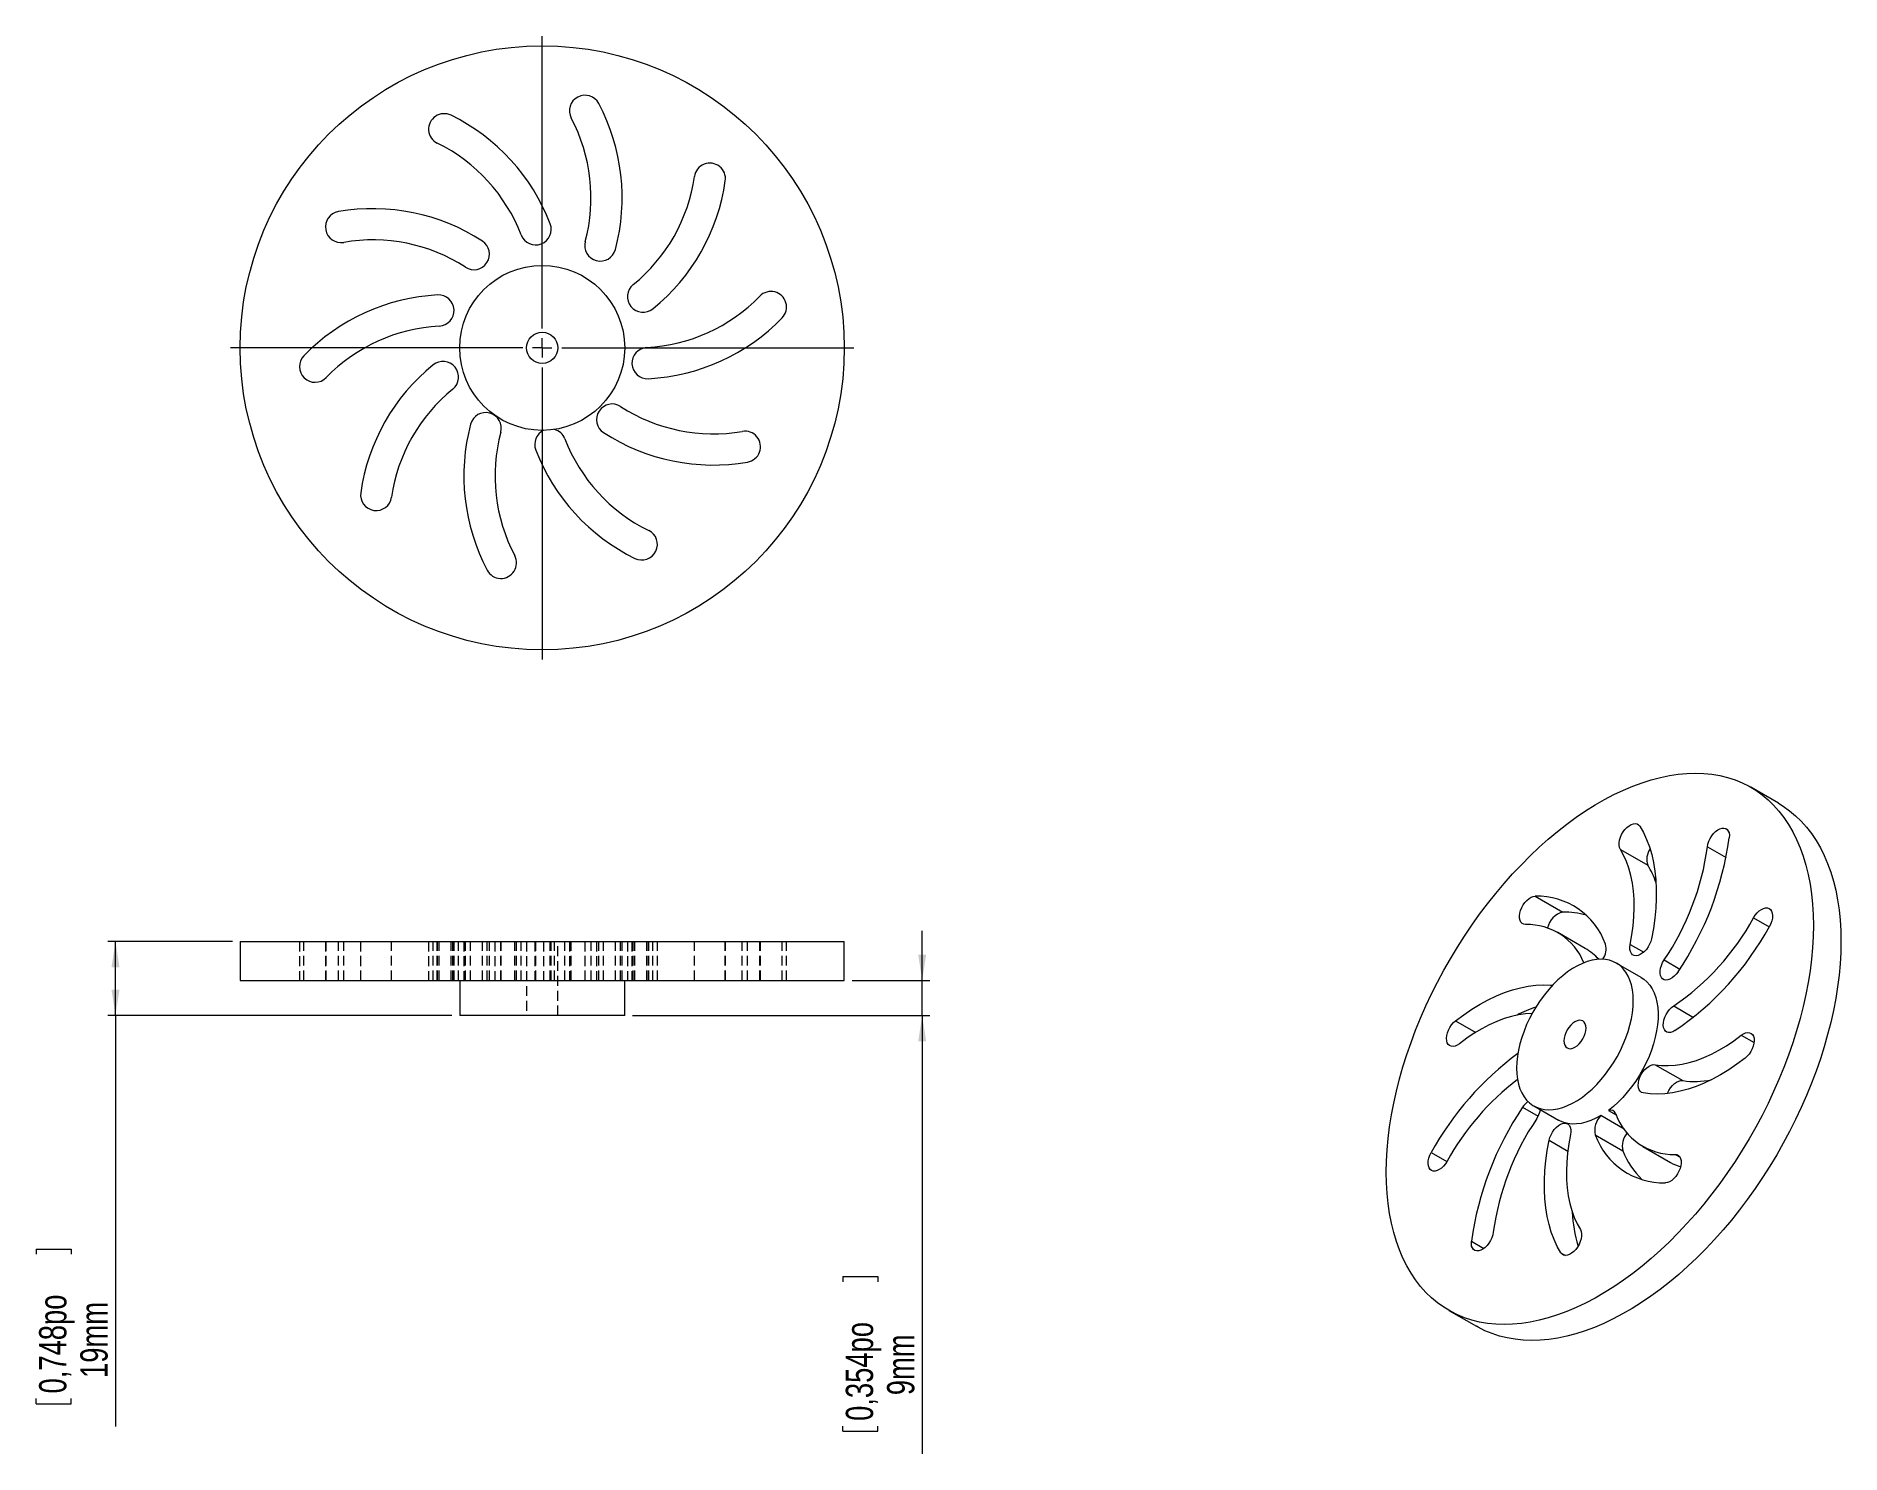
# Paper-space layout 'Feuille6' of a CAD drawing. Header units: millimetres. Extents: x 13 to 245, y 18 to 200.
import ezdxf

# ---------------------------------------------------------------- set-up
doc = ezdxf.new("R2010")
doc.units = ezdxf.units.MM
doc.linetypes.add('HIDDEN', pattern=[1.905, 1.27, -0.635])
doc.styles.add('SLDTEXTSTYLE0', font='TXT', dxfattribs={"width": 0.75})
doc.dimstyles.new('SLDDIMSTYLE1', dxfattribs={"dimtxt": 3.5, "dimasz": 3.302, "dimexe": 0, "dimexo": 0.0625, "dimgap": 0.875, "dimtad": 1, "dimtoh": 1, "dimlfac": 2, "dimrnd": 1e-09, "dimzin": 12, "dimdsep": 46, "dimtxsty": 'SLDTEXTSTYLE0', "dimsah": 1, "dimcen": 0.09, "dimadec": 0, "dimazin": 0, "dimtfac": 1, "dimtofl": 0, "dimtmove": 0, "dimatfit": 3, "dimfxl": 1, "dimfrac": 2, "dimtolj": 1, "dimtzin": 12, "dimarcsym": 0})
doc.dimstyles.new('SLDDIMSTYLE2', dxfattribs={"dimtxt": 3.5, "dimasz": 3.302, "dimexe": 0, "dimexo": 0.0625, "dimgap": 0.875, "dimtad": 1, "dimtoh": 1, "dimlfac": 2, "dimrnd": 1e-09, "dimzin": 12, "dimdsep": 46, "dimtxsty": 'SLDTEXTSTYLE0', "dimsah": 1, "dimcen": 0.09, "dimadec": 0, "dimazin": 0, "dimtfac": 1, "dimtofl": 0, "dimtmove": 0, "dimatfit": 3, "dimfxl": 1, "dimfrac": 2, "dimtolj": 1, "dimtzin": 12, "dimarcsym": 0})

# ---------------------------------------------------------------- blocks, each defined once
blk = doc.blocks.new('SW_CENTERMARKSYMBOL_1')
at = {"color": 0, "linetype": 'Continuous', "lineweight": 0}
for p, q in [((0, 2.5), (0, 40)), ((-2.5, 0), (-40, 0)), ((0, 0), (-1.25, 0)), ((0, 0), (0, 1.25)), ((0, 0), (0, -1.25)), ((0, 0), (1.25, 0)), ((2.5, 0), (40, 0)), ((0, -2.5), (0, -40))]:
    blk.add_line(p, q, dxfattribs=at)
blk = doc.blocks.new('*D135')
at = {"color": 7, "linetype": 'Continuous', "lineweight": 0}
for p, q in [((38.23, 83.39), (22.23, 83.39)), ((23.23, 73.89), (23.23, 83.39)), ((66.39, 73.89), (22.23, 73.89)), ((23.23, 73.89), (23.23, 21.17)), ((13.04, 43.92), (17.54, 43.92)), ((13.04, 43.92), (13.04, 43.26)), ((17.54, 43.92), (17.54, 43.26)), ((13.04, 24.08), (13.04, 24.74)), ((13.04, 24.08), (17.54, 24.08)), ((17.54, 24.08), (17.54, 24.74))]:
    blk.add_line(p, q, dxfattribs=at)
for points in [[(23.23, 83.39), (22.72, 80.09), (23.74, 80.09)], [(23.23, 73.89), (23.74, 77.19), (22.72, 77.19)]]:
    blk.add_solid(points, dxfattribs=at)
at = {"color": 7, "linetype": 'Continuous', "lineweight": 0, "char_height": 3.5, "attachment_point": 1, "rotation": 90, "style": 'SLDTEXTSTYLE0'}
for s, insert in [('0,748po', (13.43, 25.4)), ('19mm', (18.72, 27.39))]:
    blk.add_mtext(s, dxfattribs=dict(at, insert=insert))
blk = doc.blocks.new('*D136')
at = {"color": 7, "linetype": 'Continuous', "lineweight": 0}
for p, q in [((126.73, 78.39), (126.73, 84.74)), ((117.73, 78.39), (127.73, 78.39)), ((126.73, 73.89), (126.73, 78.39)), ((89.56, 73.89), (127.73, 73.89)), ((126.73, 73.89), (126.73, 17.65)), ((116.54, 40.39), (121.04, 40.39)), ((116.54, 40.39), (116.54, 39.73)), ((121.04, 40.39), (121.04, 39.73)), ((116.54, 20.56), (116.54, 21.22)), ((121.04, 20.56), (121.04, 21.22)), ((116.54, 20.56), (121.04, 20.56))]:
    blk.add_line(p, q, dxfattribs=at)
for points in [[(126.73, 78.39), (127.24, 81.69), (126.22, 81.69)], [(126.73, 73.89), (126.22, 70.59), (127.24, 70.59)]]:
    blk.add_solid(points, dxfattribs=at)
at = {"color": 7, "linetype": 'Continuous', "lineweight": 0, "char_height": 3.5, "attachment_point": 1, "rotation": 90, "style": 'SLDTEXTSTYLE0'}
for s, insert in [('0,354po', (116.93, 21.88)), ('9mm', (122.22, 25.18))]:
    blk.add_mtext(s, dxfattribs=dict(at, insert=insert))

psp = doc.layouts.new('Feuille6')

# ---------------------------------------------------------------- linework, layer by layer
at = {"color": 7, "linetype": 'Continuous', "lineweight": 15}
for p, q in [((236.5737, 101.1408), (233.0382, 103.1818)), ((216.3038, 95.2135), (219.8394, 93.1725)), ((205.3953, 89.2142), (208.9308, 87.1732)), ((39.2281, 83.3928), (39.2281, 78.3928)), ((39.2281, 83.3928), (116.7281, 83.3928)), ((116.7281, 78.3928), (116.7281, 83.3928)), ((211.8007, 82.5002), (208.2652, 84.5412)), ((218.9562, 78.7886), (215.7743, 80.6255)), ((39.2281, 78.3928), (116.7281, 78.3928)), ((67.3942, 78.3928), (67.3942, 73.8928)), ((88.562, 73.8928), (88.562, 78.3928)), ((88.562, 73.8928), (67.3942, 73.8928)), ((220.778, 67.5843), (224.3135, 65.5433)), ((205.1913, 62.2932), (208.3732, 60.4563)), ((216.7852, 59.3278), (213.7926, 61.0554)), ((214.7845, 61.7239), (215.7712, 61.1543)), ((213.0793, 58.5817), (216.6148, 56.5407)), ((219.2096, 57.093), (222.7452, 55.052)), ((194.2913, 36.063), (197.8268, 34.022))]:
    psp.add_line(p, q, dxfattribs=at)
at = {"color": 8, "linetype": 'Continuous', "lineweight": 15}
for p, q in [((227.4775, 95.5456), (229.8771, 94.1604)), ((233.403, 86.4323), (235.4033, 85.2775)), ((217.5717, 83.0179), (219.3031, 82.0183)), ((221.923, 81.0199), (223.9323, 79.8599)), ((223.1477, 75.1248), (225.6867, 73.6591)), ((195.1729, 73.2175), (197.7415, 71.7346)), ((231.8168, 71.3545), (233.4527, 70.4102)), ((203.7699, 62.1223), (205.7593, 60.9738)), ((192.0415, 56.3039), (194.0414, 55.1493)), ((207.1704, 57.8815), (209.5568, 56.5039)), ((223.325, 56.0715), (223.9719, 55.698)), ((197.1972, 44.9338), (198.7973, 44.0101)), ((208.6707, 43.4503), (209.2598, 43.1102))]:
    psp.add_line(p, q, dxfattribs=at)
at = {"color": 7, "linetype": 'HIDDEN', "lineweight": 0}
for p, q in [((46.8339, 83.3928), (46.8339, 78.3928)), ((47.3982, 78.3928), (47.3982, 83.3928)), ((50.1697, 83.3928), (50.1697, 78.3928)), ((50.2695, 78.3928), (50.2695, 83.3928)), ((51.8267, 78.3928), (51.8267, 83.3928)), ((52.5127, 78.3928), (52.5127, 83.3928)), ((54.6694, 83.3928), (54.6694, 78.3928)), ((54.6895, 78.3928), (54.6895, 83.3928)), ((58.6494, 78.3928), (58.6494, 83.3928)), ((63.4027, 83.3928), (63.4027, 78.3928)), ((63.9847, 78.3928), (63.9847, 83.3928)), ((64.522, 78.3928), (64.522, 83.3928)), ((64.56, 78.3928), (64.56, 83.3928)), ((64.7727, 78.3928), (64.7727, 83.3928)), ((66.2833, 78.3928), (66.2833, 83.3928)), ((66.5046, 78.3928), (66.5046, 83.3928)), ((66.6663, 78.3928), (66.6663, 83.3928)), ((67.2447, 78.3928), (67.2447, 83.3928)), ((67.9195, 83.3928), (67.9195, 78.3928)), ((68.124, 78.3928), (68.124, 83.3928)), ((68.7938, 78.3928), (68.7938, 83.3928)), ((70.2997, 78.3928), (70.2997, 83.3928)), ((70.9155, 78.3928), (70.9155, 83.3928)), ((71.2118, 78.3928), (71.2118, 83.3928)), ((71.9195, 83.3928), (71.9195, 78.3928)), ((72.6583, 78.3928), (72.6583, 83.3928)), ((72.726, 78.3928), (72.726, 83.3928)), ((74.4514, 78.3928), (74.4514, 83.3928)), ((74.6834, 78.3928), (74.6834, 83.3928)), ((75.2785, 78.3928), (75.2785, 83.3928)), ((75.9781, 83.3928), (75.9781, 73.8928)), ((77.0167, 83.3928), (77.0167, 78.3928)), ((77.1501, 78.3928), (77.1501, 83.3928)), ((78.159, 83.3928), (78.159, 78.3928)), ((79.0116, 78.3928), (79.0116, 83.3928)), ((79.145, 78.3928), (79.145, 83.3928)), ((79.5616, 78.3928), (79.5616, 83.3928)), ((79.9781, 73.8928), (79.9781, 83.3928)), ((80.8832, 78.3928), (80.8832, 83.3928)), ((81.4783, 83.3928), (81.4783, 78.3928)), ((81.7103, 78.3928), (81.7103, 83.3928)), ((83.4357, 83.3928), (83.4357, 78.3928)), ((83.5034, 78.3928), (83.5034, 83.3928)), ((84.2422, 78.3928), (84.2422, 83.3928)), ((84.9499, 83.3928), (84.9499, 78.3928)), ((85.2462, 78.3928), (85.2462, 83.3928)), ((85.862, 78.3928), (85.862, 83.3928)), ((87.3679, 78.3928), (87.3679, 83.3928)), ((88.0377, 78.3928), (88.0377, 83.3928)), ((88.2422, 78.3928), (88.2422, 83.3928)), ((88.917, 83.3928), (88.917, 78.3928)), ((89.4954, 83.3928), (89.4954, 78.3928)), ((89.6571, 78.3928), (89.6571, 83.3928)), ((89.8784, 78.3928), (89.8784, 83.3928)), ((91.389, 78.3928), (91.389, 83.3928)), ((91.6017, 78.3928), (91.6017, 83.3928)), ((91.6397, 78.3928), (91.6397, 83.3928)), ((92.177, 78.3928), (92.177, 83.3928)), ((92.759, 78.3928), (92.759, 83.3928)), ((97.5123, 78.3928), (97.5123, 83.3928)), ((101.4722, 78.3928), (101.4722, 83.3928)), ((101.4923, 78.3928), (101.4923, 83.3928)), ((103.649, 78.3928), (103.649, 83.3928)), ((104.335, 78.3928), (104.335, 83.3928)), ((105.8922, 78.3928), (105.8922, 83.3928)), ((105.992, 78.3928), (105.992, 83.3928)), ((108.7635, 78.3928), (108.7635, 83.3928)), ((109.3278, 78.3928), (109.3278, 83.3928))]:
    psp.add_line(p, q, dxfattribs=at)
at = {"color": 7, "linetype": 'Continuous', "lineweight": 15, "flags": 128}
for points in [[(186.2643, 53.8045), (186.2912, 55.2196), (186.3716, 56.6628), (186.5054, 58.1315), (186.6924, 59.6226), (186.9322, 61.1333), (187.2243, 62.6606), (187.5682, 64.2016), (187.9632, 65.7531), (188.4085, 67.3123), (188.9032, 68.8759), (189.4464, 70.441), (190.037, 72.0045), (190.6738, 73.5634), (191.3557, 75.1145), (192.0812, 76.6549), (192.849, 78.1815), (193.6575, 79.6914), (194.5052, 81.1815), (195.3904, 82.6491), (196.3114, 84.0911), (197.2664, 85.5048), (198.2534, 86.8874), (199.2706, 88.2362), (200.316, 89.5486), (201.3875, 90.822), (202.4831, 92.0538), (203.6005, 93.2418), (204.7377, 94.3835), (205.8923, 95.4768), (207.0621, 96.5194), (208.2449, 97.5094), (209.4383, 98.4448), (210.6399, 99.3238), (211.8475, 100.1446), (213.0586, 100.9057), (214.2709, 101.6056), (215.482, 102.2428), (216.6896, 102.8162), (217.8912, 103.3246), (219.0846, 103.767), (220.2673, 104.1426), (221.4372, 104.4506), (222.5918, 104.6905), (223.7289, 104.8617), (224.8464, 104.9639), (225.9419, 104.9969), (227.0135, 104.9607), (228.0589, 104.8553), (229.0761, 104.6809), (230.0631, 104.438), (231.0181, 104.1268), (231.939, 103.7481), (232.8242, 103.3026), (233.6719, 102.7912), (234.4805, 102.2148), (235.2482, 101.5747), (235.9738, 100.872), (236.6556, 100.1081), (237.2925, 99.2846), (237.8831, 98.4029), (238.4263, 97.465), (238.921, 96.4725), (239.3663, 95.4275), (239.7613, 94.332), (240.1051, 93.1881), (240.3973, 91.998), (240.6371, 90.7642), (240.8241, 89.489), (240.9579, 88.1749), (241.0383, 86.8244), (241.0651, 85.4403), (241.0383, 84.0253), (240.9579, 82.582), (240.8241, 81.1134), (240.6371, 79.6222), (240.3973, 78.1115), (240.1051, 76.5842), (239.7613, 75.0433), (239.3663, 73.4917), (238.921, 71.9326), (238.4263, 70.3689), (237.8831, 68.8038), (237.2925, 67.2403), (236.6556, 65.6815), (235.9738, 64.1303), (235.2482, 62.5899), (234.4805, 61.0633), (233.6719, 59.5535), (232.8242, 58.0633), (231.939, 56.5958), (231.0181, 55.1538), (230.0631, 53.7401), (229.0761, 52.3574), (228.0589, 51.0086), (227.0135, 49.6963), (225.9419, 48.4229), (224.8464, 47.191), (223.7289, 46.0031), (222.5918, 44.8613), (221.4372, 43.7681), (220.2673, 42.7254), (219.0846, 41.7354), (217.8912, 40.8), (216.6896, 39.9211), (215.482, 39.1002), (214.2709, 38.3391), (213.0586, 37.6393), (211.8475, 37.002), (210.6399, 36.4287), (209.4383, 35.9203), (208.2449, 35.4778), (207.0621, 35.1022), (205.8923, 34.7942), (204.7377, 34.5544), (203.6005, 34.3832), (202.4831, 34.281), (201.3875, 34.2479), (200.316, 34.2841), (199.2706, 34.3895), (198.2534, 34.5639), (197.2664, 34.8069), (196.3114, 35.118), (195.3904, 35.4967), (194.5052, 35.9422), (193.6575, 36.4537), (192.849, 37.03), (192.0812, 37.6702), (191.3557, 38.3729), (190.6738, 39.1367), (190.037, 39.9603), (189.4464, 40.8419), (188.9032, 41.7799), (188.4085, 42.7723), (187.9632, 43.8173), (187.5682, 44.9129), (187.2243, 46.0568), (186.9322, 47.2468), (186.6924, 48.4806), (186.5054, 49.7559), (186.3716, 51.07), (186.2912, 52.4204), (186.2643, 53.8045)], [(236.5737, 101.1408), (237.2075, 100.7502), (238.016, 100.1738), (238.7838, 99.5337), (239.5093, 98.831), (240.1912, 98.0671), (240.828, 97.2435), (241.4186, 96.3619), (241.9618, 95.424), (242.4565, 94.4315), (242.9018, 93.3865), (243.2968, 92.291), (243.6407, 91.1471), (243.9328, 89.957), (244.1726, 88.7232), (244.3596, 87.448), (244.4934, 86.1338), (244.5738, 84.7834), (244.6007, 83.3993), (244.5738, 81.9842), (244.4934, 80.541), (244.3596, 79.0724), (244.1726, 77.5812), (243.9328, 76.0705), (243.6407, 74.5432), (243.2968, 73.0023), (242.9018, 71.4507), (242.4565, 69.8916), (241.9618, 68.3279), (241.4186, 66.7628), (240.828, 65.1993), (240.1912, 63.6404), (239.5093, 62.0893), (238.7838, 60.5489), (238.016, 59.0223), (237.2075, 57.5124), (236.3598, 56.0223), (235.4746, 54.5548), (234.5536, 53.1127), (233.5986, 51.699), (232.6116, 50.3164), (231.5944, 48.9676), (230.549, 47.6552), (229.4775, 46.3819), (228.3819, 45.15), (227.2645, 43.962), (226.1273, 42.8203), (224.9727, 41.7271), (223.8029, 40.6844), (222.6201, 39.6944), (221.4268, 38.759), (220.2251, 37.88), (219.0175, 37.0592), (217.8064, 36.2981), (216.5941, 35.5983), (215.383, 34.961), (214.1754, 34.3876), (212.9738, 33.8792), (211.7804, 33.4368), (210.5977, 33.0612), (209.4278, 32.7532), (208.2732, 32.5133), (207.1361, 32.3421), (206.0186, 32.2399), (204.9231, 32.2069), (203.8515, 32.2431), (202.8062, 32.3485), (201.7889, 32.5229), (200.8019, 32.7659), (199.847, 33.077), (198.926, 33.4557), (198.0408, 33.9012), (197.8268, 34.022)], [(216.3038, 95.2135), (216.1989, 95.4492), (216.146, 95.7329), (216.1472, 96.0538), (216.2024, 96.3994), (216.3096, 96.7565), (216.4647, 97.1114), (216.6616, 97.4504), (216.8927, 97.7606), (217.1493, 98.0299), (217.4215, 98.2481), (217.6987, 98.4068), (217.9704, 98.4998), (218.226, 98.5236), (218.4559, 98.4772), (218.6511, 98.3625), (218.8041, 98.1839)], [(218.8041, 98.1839), (219.268, 97.3644), (219.677, 96.4842), (220.0297, 95.5463), (220.3251, 94.5537), (220.5621, 93.5097), (220.74, 92.4179), (220.8581, 91.2816), (220.9161, 90.1049), (220.9138, 88.8914), (220.8511, 87.6453), (220.7284, 86.3707), (220.5459, 85.0717), (220.3044, 83.7527)], [(227.4775, 95.5456), (227.5434, 95.8946), (227.6606, 96.2524), (227.8245, 96.6052), (228.0289, 96.9395), (228.2659, 97.2424), (228.5264, 97.5023), (228.8005, 97.7092), (229.0774, 97.8551), (229.3467, 97.9345), (229.598, 97.9442), (229.8216, 97.884), (230.0088, 97.7561), (230.1527, 97.5654), (230.2475, 97.3193), (230.2897, 97.0272), (230.2776, 96.7004)], [(217.5717, 83.0179), (217.7906, 84.2247), (217.9508, 85.4114), (218.0518, 86.5731), (218.093, 87.7056), (218.0744, 88.8043), (217.9961, 89.8651), (217.8583, 90.8837), (217.6615, 91.8563), (217.4066, 92.779), (217.0945, 93.6483), (216.7264, 94.4609), (216.3038, 95.2135)], [(204.1498, 85.5628), (203.9141, 85.5951), (203.7113, 85.6964), (203.5494, 85.8627), (203.4344, 86.0877), (203.3708, 86.3626), (203.3612, 86.677), (203.4057, 87.0187), (203.5028, 87.3746), (203.6487, 87.7311), (203.8378, 88.0743), (204.0628, 88.3913), (204.3151, 88.6697), (204.5849, 88.8988), (204.862, 89.0699), (205.1356, 89.1764), (205.3953, 89.2142)], [(233.403, 86.4323), (233.6146, 86.7613), (233.857, 87.0565), (234.1211, 87.3065), (234.3965, 87.5018), (234.6728, 87.6348), (234.9393, 87.7004), (235.1858, 87.6961), (235.4027, 87.622), (235.5819, 87.4811), (235.7163, 87.2787), (235.8008, 87.0226), (235.8322, 86.7226), (235.8092, 86.3903), (235.7328, 86.0384), (235.6059, 85.6806), (235.4333, 85.3304)], [(220.3044, 83.7527), (220.2069, 83.3967), (220.0607, 83.0403), (219.8714, 82.6972), (219.6462, 82.3805), (219.3937, 82.1024), (219.1238, 81.8736), (218.8467, 81.7029), (218.5731, 81.5969), (218.3136, 81.5595), (218.0781, 81.5924), (217.8755, 81.6941), (217.7139, 81.8609), (217.5992, 82.0862), (217.5361, 82.3614), (217.5268, 82.676), (217.5717, 83.0179)], [(217.9667, 75.7797), (217.9397, 76.4971), (217.859, 77.1781), (217.7252, 77.8179), (217.5392, 78.412), (217.3023, 78.9559), (217.0163, 79.4458), (216.6833, 79.8782), (216.3055, 80.2499), (215.8858, 80.5583), (215.4272, 80.8011), (214.9329, 80.9767), (214.4066, 81.0836), (213.852, 81.1212), (213.2732, 81.0892), (212.6742, 80.9878), (212.0595, 80.8177), (211.4333, 80.5803), (210.8004, 80.2771), (210.1651, 79.9104), (209.5322, 79.4827), (208.906, 78.9973), (208.2913, 78.4576), (207.6923, 77.8674), (207.1135, 77.2311), (206.5589, 76.5532), (206.0326, 75.8386), (205.5383, 75.0924), (205.0797, 74.3201), (204.66, 73.5271), (204.2823, 72.7193), (203.9492, 71.9023), (203.6632, 71.0822), (203.4263, 70.2648), (203.2403, 69.456), (203.1065, 68.6616), (203.0258, 67.8874), (202.9988, 67.139), (203.0258, 66.4216), (203.1065, 65.7406), (203.2403, 65.1007), (203.4263, 64.5067), (203.6632, 63.9628), (203.9492, 63.4729), (204.2823, 63.0405), (204.66, 62.6688), (205.0797, 62.3604), (205.5383, 62.1176), (206.0326, 61.942), (206.5589, 61.8351), (207.1135, 61.7975), (207.6923, 61.8295), (208.2913, 61.9309), (208.906, 62.1009), (209.5322, 62.3384), (210.1651, 62.6416), (210.8004, 63.0083), (211.4333, 63.4359), (212.0595, 63.9214), (212.6742, 64.4611), (213.2732, 65.0513), (213.852, 65.6876), (214.4066, 66.3655), (214.9329, 67.0801), (215.4272, 67.8263), (215.8858, 68.5986), (216.3055, 69.3916), (216.6833, 70.1994), (217.0163, 71.0164), (217.3023, 71.8365), (217.5392, 72.6539), (217.7252, 73.4627), (217.859, 74.257), (217.9397, 75.0312), (217.9667, 75.7797)], [(218.9562, 78.7886), (219.3166, 78.55), (219.7145, 78.2023), (220.0683, 77.792), (220.3754, 77.3221), (220.6336, 76.7961), (220.841, 76.2177), (220.996, 75.5913), (221.0976, 74.9214), (221.1449, 74.2128), (221.1378, 73.4707), (221.0761, 72.7006), (220.9604, 71.908), (220.7915, 71.0988), (220.5706, 70.2788), (220.2994, 69.454), (219.9798, 68.6304), (219.6142, 67.8141), (219.2051, 67.011), (218.7557, 66.2269), (218.2691, 65.4675), (217.749, 64.7385), (217.1991, 64.0451), (216.6234, 63.3923), (216.0262, 62.785), (215.4117, 62.2275), (214.7845, 61.7239)], [(223.7048, 79.512), (223.4735, 79.202), (223.2167, 78.933), (222.9445, 78.7152), (222.6673, 78.557), (222.3957, 78.4645), (222.1402, 78.4411), (221.9105, 78.488), (221.7156, 78.6031), (221.5629, 78.7821), (221.4583, 79.0182), (221.4058, 79.3022), (221.4073, 79.6233), (221.463, 79.969), (221.5705, 80.3262), (221.7259, 80.681), (221.923, 81.0199)], [(195.1729, 73.2175), (196.2117, 73.9906), (197.2575, 74.6986), (198.3067, 75.339), (199.3559, 75.9096), (200.4017, 76.4087), (201.4405, 76.8346), (202.4689, 77.1859), (203.4836, 77.4613), (204.4811, 77.6601), (205.4583, 77.7815), (206.4118, 77.8251), (207.3385, 77.7908), (207.5966, 77.7669)], [(204.9972, 74.1715), (204.1453, 74.1172), (203.245, 73.9854), (202.3255, 73.777), (201.3904, 73.4929), (200.4434, 73.1342), (199.488, 72.7022), (198.5281, 72.1987), (197.5673, 71.6256), (196.6093, 70.9851), (195.658, 70.2797)], [(223.2981, 71.9501), (223.0211, 71.8046), (222.7519, 71.7257), (222.5008, 71.7164), (222.2775, 71.7771), (222.0905, 71.9055), (221.947, 72.0966), (221.8525, 72.343), (221.8107, 72.6354), (221.8232, 72.9624), (221.8894, 73.3115), (222.0069, 73.6693), (222.1711, 74.022), (222.3758, 74.3561), (222.613, 74.6588), (222.8736, 74.9183), (223.1477, 75.1248)], [(195.658, 70.2797), (195.3815, 70.0964), (195.1063, 69.9766), (194.843, 69.9248), (194.6017, 69.9432), (194.3917, 70.0309), (194.221, 70.1846), (194.0963, 70.3985), (194.0222, 70.6642), (194.0016, 70.9716), (194.0354, 71.3089), (194.1222, 71.663), (194.2587, 72.0205), (194.4397, 72.3675), (194.6582, 72.6907), (194.9057, 72.9777), (195.1729, 73.2175)], [(211.897, 72.2758), (211.8698, 72.5787), (211.7893, 72.8386), (211.6586, 73.0455), (211.4828, 73.1914), (211.2685, 73.2708), (211.024, 73.2805), (210.7587, 73.2203), (210.4828, 73.0924), (210.2069, 72.9018), (209.9416, 72.6557), (209.6971, 72.3636), (209.4828, 72.0368), (209.3069, 71.6878), (209.1762, 71.33), (209.0957, 70.9772), (209.0685, 70.6429), (209.0957, 70.34), (209.1762, 70.0801), (209.3069, 69.8732), (209.4828, 69.7273), (209.6971, 69.6479), (209.9416, 69.6381), (210.2069, 69.6984), (210.4828, 69.8263), (210.7587, 70.0169), (211.024, 70.263), (211.2685, 70.5551), (211.4828, 70.8819), (211.6586, 71.2309), (211.7893, 71.5887), (211.8698, 71.9415), (211.897, 72.2758)], [(220.778, 67.5843), (221.6002, 67.4847), (222.4518, 67.4622), (223.3295, 67.517), (224.2298, 67.6489), (225.1493, 67.8573), (226.0844, 68.1414), (227.0314, 68.5001), (227.9868, 68.932), (228.9467, 69.4355), (229.9075, 70.0086), (230.8655, 70.6491), (231.8168, 71.3545)], [(231.8168, 71.3545), (232.0933, 71.5379), (232.3685, 71.6577), (232.6318, 71.7094), (232.873, 71.6911), (233.0831, 71.6033), (233.2538, 71.4496), (233.3785, 71.2358), (233.4526, 70.97), (233.4732, 70.6626), (233.4394, 70.3254), (233.3526, 69.9712), (233.216, 69.6138), (233.0351, 69.2668), (232.8166, 68.9436), (232.569, 68.6565), (232.3019, 68.4168)], [(219.2395, 63.9555), (219.0228, 64.03), (218.8439, 64.1713), (218.7098, 64.3741), (218.6257, 64.6306), (218.5947, 64.9308), (218.618, 65.2633), (218.6948, 65.6152), (218.822, 65.9731), (218.9949, 66.3232), (219.2067, 66.652), (219.4494, 66.9469), (219.7135, 67.1966), (219.989, 67.3914), (220.2653, 67.524), (220.5317, 67.5891), (220.778, 67.5843)], [(232.3019, 68.4168), (231.263, 67.6436), (230.2173, 66.9357), (229.1681, 66.2953), (228.1189, 65.7246), (227.0731, 65.2255), (226.0343, 64.7996), (225.0059, 64.4484), (223.9912, 64.1729), (222.9937, 63.9742), (222.0165, 63.8528), (221.063, 63.8091), (220.1363, 63.8434), (219.2395, 63.9555)], [(222.3378, 63.8844), (222.3576, 63.9321), (222.5304, 64.2822), (222.7423, 64.611), (222.9849, 64.9059), (223.2491, 65.1556), (223.5246, 65.3504), (223.8008, 65.483), (224.0672, 65.5481), (224.3135, 65.5433)], [(213.7926, 61.0554), (213.1538, 60.7055), (212.5186, 60.4206), (211.8919, 60.2028), (211.278, 60.0537), (210.6816, 59.9744), (210.1069, 59.9654), (209.5581, 60.0269), (209.0393, 60.1583), (208.5543, 60.3587), (208.3732, 60.4563)], [(207.1704, 57.8815), (207.2679, 58.2375), (207.4141, 58.5939), (207.6034, 58.9371), (207.8286, 59.2538), (208.0811, 59.5319), (208.351, 59.7606), (208.6281, 59.9313), (208.9016, 60.0374), (209.1612, 60.0747), (209.3967, 60.0419), (209.5992, 59.9401), (209.7609, 59.7734), (209.8755, 59.548), (209.9387, 59.2728), (209.948, 58.9582), (209.9031, 58.6164)], [(209.9031, 58.6164), (209.6842, 57.4095), (209.524, 56.2229), (209.423, 55.0611), (209.3818, 53.9286), (209.4003, 52.8299), (209.4787, 51.7692), (209.6165, 50.7506), (209.8133, 49.778), (210.0682, 48.8553), (210.3803, 47.9859), (210.7484, 47.1734), (211.171, 46.4207)], [(194.0718, 55.2019), (193.8602, 54.8729), (193.6177, 54.5778), (193.3537, 54.3277), (193.0783, 54.1325), (192.802, 53.9995), (192.5355, 53.9339), (192.289, 53.9382), (192.0721, 54.0122), (191.8929, 54.1532), (191.7585, 54.3556), (191.674, 54.6117), (191.6426, 54.9117), (191.6656, 55.2439), (191.742, 55.5958), (191.8689, 55.9537), (192.0415, 56.3039)], [(208.6707, 43.4503), (208.2068, 44.2698), (207.7978, 45.15), (207.4451, 46.0879), (207.1497, 47.0805), (206.9127, 48.1245), (206.7348, 49.2164), (206.6167, 50.3526), (206.5587, 51.5294), (206.561, 52.7428), (206.6237, 53.9889), (206.7464, 55.2636), (206.9289, 56.5625), (207.1704, 57.8815)], [(223.325, 56.0715), (223.5607, 56.0391), (223.7635, 55.9378), (223.9254, 55.7715), (224.0404, 55.5465), (224.1039, 55.2716), (224.1136, 54.9573), (224.069, 54.6156), (223.972, 54.2596), (223.8261, 53.9032), (223.637, 53.5599), (223.412, 53.243), (223.1597, 52.9646), (222.8899, 52.7354), (222.6128, 52.5643), (222.3392, 52.4578), (222.0795, 52.42)], [(211.171, 46.4207), (211.2759, 46.185), (211.3288, 45.9013), (211.3276, 45.5805), (211.2723, 45.2349), (211.1651, 44.8777), (211.0101, 44.5228), (210.8132, 44.1838), (210.582, 43.8736), (210.3254, 43.6043), (210.0533, 43.3861), (209.7761, 43.2275), (209.5044, 43.1345), (209.2487, 43.1107), (209.0189, 43.157), (208.8237, 43.2717), (208.6707, 43.4503)], [(199.9973, 46.0886), (199.9314, 45.7396), (199.8142, 45.3818), (199.6503, 45.029), (199.4459, 44.6947), (199.2089, 44.3918), (198.9483, 44.132), (198.6743, 43.9251), (198.3974, 43.7791), (198.1281, 43.6998), (197.8768, 43.69), (197.6532, 43.7503), (197.4659, 43.8782), (197.3221, 44.0688), (197.2273, 44.3149), (197.1851, 44.607), (197.1972, 44.9338)]]:
    psp.add_lwpolyline(points, dxfattribs=at)
at = {"color": 7, "linetype": 'Continuous', "lineweight": 15}
for radius in [38.75, 10.5839, 2]:
    psp.add_circle((77.9781, 159.557), radius, dxfattribs=at)
for centre, radius, start, end in [((83.4783, 189.9671), 2, 27.874808, 207.874808), ((62.4214, 178.8299), 25.8208, 345.048028, 27.874808), ((65.4027, 187.6014), 2, 63.874808, 243.874808), ((54.9136, 166.2143), 25.8208, 21.048028, 63.874808), ((62.4214, 178.8299), 21.8208, 345.048028, 27.874808), ((54.9136, 166.2143), 21.8208, 21.048028, 63.874808), ((99.4923, 181.2564), 2, 351.874808, 171.874808), ((75.9106, 184.6231), 21.8208, 309.048028, 351.874808), ((75.9106, 184.6231), 25.8208, 309.048028, 351.874808), ((52.1697, 175.063), 2, 99.874808, 279.874808), ((56.2548, 151.5951), 25.8208, 57.048028, 99.874808), ((77.145, 174.7695), 2, 201.048028, 21.048028), ((56.2548, 151.5951), 21.8208, 57.048028, 99.874808), ((69.2118, 171.5838), 2, 237.048028, 57.048028), ((85.4357, 172.6839), 2, 165.048028, 345.048028), ((90.917, 166.1234), 2, 129.048028, 309.048028), ((107.3278, 164.7965), 2, 315.874808, 135.874808), ((65.9329, 140.5563), 25.8208, 93.048028, 135.874808), ((64.6663, 164.3434), 2, 273.048028, 93.048028), ((90.2288, 181.3812), 21.8208, 273.048028, 315.874808), ((65.9329, 140.5563), 21.8208, 93.048028, 135.874808), ((90.2288, 181.3812), 25.8208, 273.048028, 315.874808), ((48.8339, 157.141), 2, 135.874808, 315.874808), ((65.2447, 155.814), 2, 309.048028, 129.048028), ((91.4954, 157.5941), 2, 93.048028, 273.048028), ((80.2511, 137.3144), 25.8208, 129.048028, 171.874808), ((80.2511, 137.3144), 21.8208, 129.048028, 171.874808), ((70.726, 149.2536), 2, 345.048028, 165.048028), ((86.9499, 150.3537), 2, 57.048028, 237.048028), ((99.9069, 170.3424), 21.8208, 237.048028, 279.874808), ((93.7403, 143.1076), 25.8208, 165.048028, 207.874808), ((93.7403, 143.1076), 21.8208, 165.048028, 207.874808), ((79.0167, 147.1679), 2, 115.395379, 201.048028), ((79.0167, 147.1679), 2, 21.048028, 74.188526), ((99.9069, 170.3424), 25.8208, 237.048028, 279.874808), ((103.992, 146.8745), 2, 279.874808, 99.874808), ((101.2481, 155.7232), 25.8208, 201.048028, 243.874808), ((101.2481, 155.7232), 21.8208, 201.048028, 243.874808), ((56.6694, 140.6811), 2, 171.874808, 351.874808), ((90.759, 134.336), 2, 243.874808, 63.874808), ((72.6834, 131.9704), 2, 207.874808, 27.874808), ((222.0073, 93.96), 2.3066, 145.075294, 199.964818), ((193.5776, 100.1838), 34.2158, 325.937973, 352.209177), ((190.1196, 102.2056), 40.5335, 325.953017, 352.194134), ((210.785, 87.6093), 10.6269, 18.160154, 31.567147), ((205.6065, 79.8687), 9.3479, 19.912861, 91.294495), ((209.5192, 84.6543), 2.5867, 103.147322, 169.465804), ((209.1111, 77.1867), 9.9882, 73.719546, 91.034297), ((204.9689, 101.9162), 32.3766, 304.158141, 331.429366), ((204.3536, 77.7237), 7.8417, 21.987039, 91.488988), ((201.8694, 103.5778), 38.2034, 304.118789, 331.468718), ((208.0337, 76.0107), 7.5036, 42.83371, 59.865869), ((212.1161, 82.4404), 2.3601, 325.833056, 15.031271), ((211.8638, 56.4625), 19.5819, 109.085185, 116.766837), ((226.1167, 37.684), 38.8306, 126.247076, 151.346294), ((223.4497, 38.9875), 33.5554, 127.297976, 151.104593), ((225.858, 75.5065), 10.0822, 261.188305, 282.065487), ((206.2573, 60.5162), 2.9608, 127.604161, 147.148631), ((237.3551, 39.4287), 40.5335, 145.953017, 172.194134), ((233.8972, 41.4504), 34.2158, 145.937973, 172.209177), ((202.912, 62.3932), 3.1832, 326.02582, 349.31898), ((215.6673, 59.1751), 2.6552, 134.91424, 192.91213), ((215.0187, 61.0123), 0.7492, 20.824523, 108.22169), ((223.1348, 63.9523), 7.8831, 199.825491, 271.381864), ((221.8683, 61.7656), 9.3479, 199.912861, 271.294495), ((219.1482, 57.1323), 2.6015, 139.425679, 193.143147), ((226.581, 60.5031), 10.725, 201.681932, 225.764461), ((226.4183, 61.4209), 7.3522, 240.027047, 251.079147), ((228.4573, 49.6474), 18.3555, 183.046789, 196.895833)]:
    psp.add_arc(centre, radius, start, end, dxfattribs=at)

# ---------------------------------------------------------------- block references
at = {"color": 7, "linetype": 'Continuous', "lineweight": 0}
psp.add_blockref('SW_CENTERMARKSYMBOL_1', (77.9781, 159.557), dxfattribs=at)

# ---------------------------------------------------------------- dimensions: what is measured, and where the dimension line sits
for base, p1, p2, dimstyle, picture, middle in [((23.2281, 83.3928), (67.3942, 73.8928), (39.2281, 83.3928), 'SLDDIMSTYLE2', '*D135', (23.2281, 33.9977)), ((126.7281, 78.3928), (88.562, 73.8928), (116.7281, 78.3928), 'SLDDIMSTYLE1', '*D136', (126.7281, 30.474))]:
    dim = psp.add_linear_dim(base=base, p1=p1, p2=p2, angle=90, dimstyle=dimstyle, dxfattribs=at)
    dim.commit()
    dim.dimension.update_dxf_attribs({"geometry": picture, "text_midpoint": middle, "dimtype": 160})

doc.saveas('drawing.dxf')
